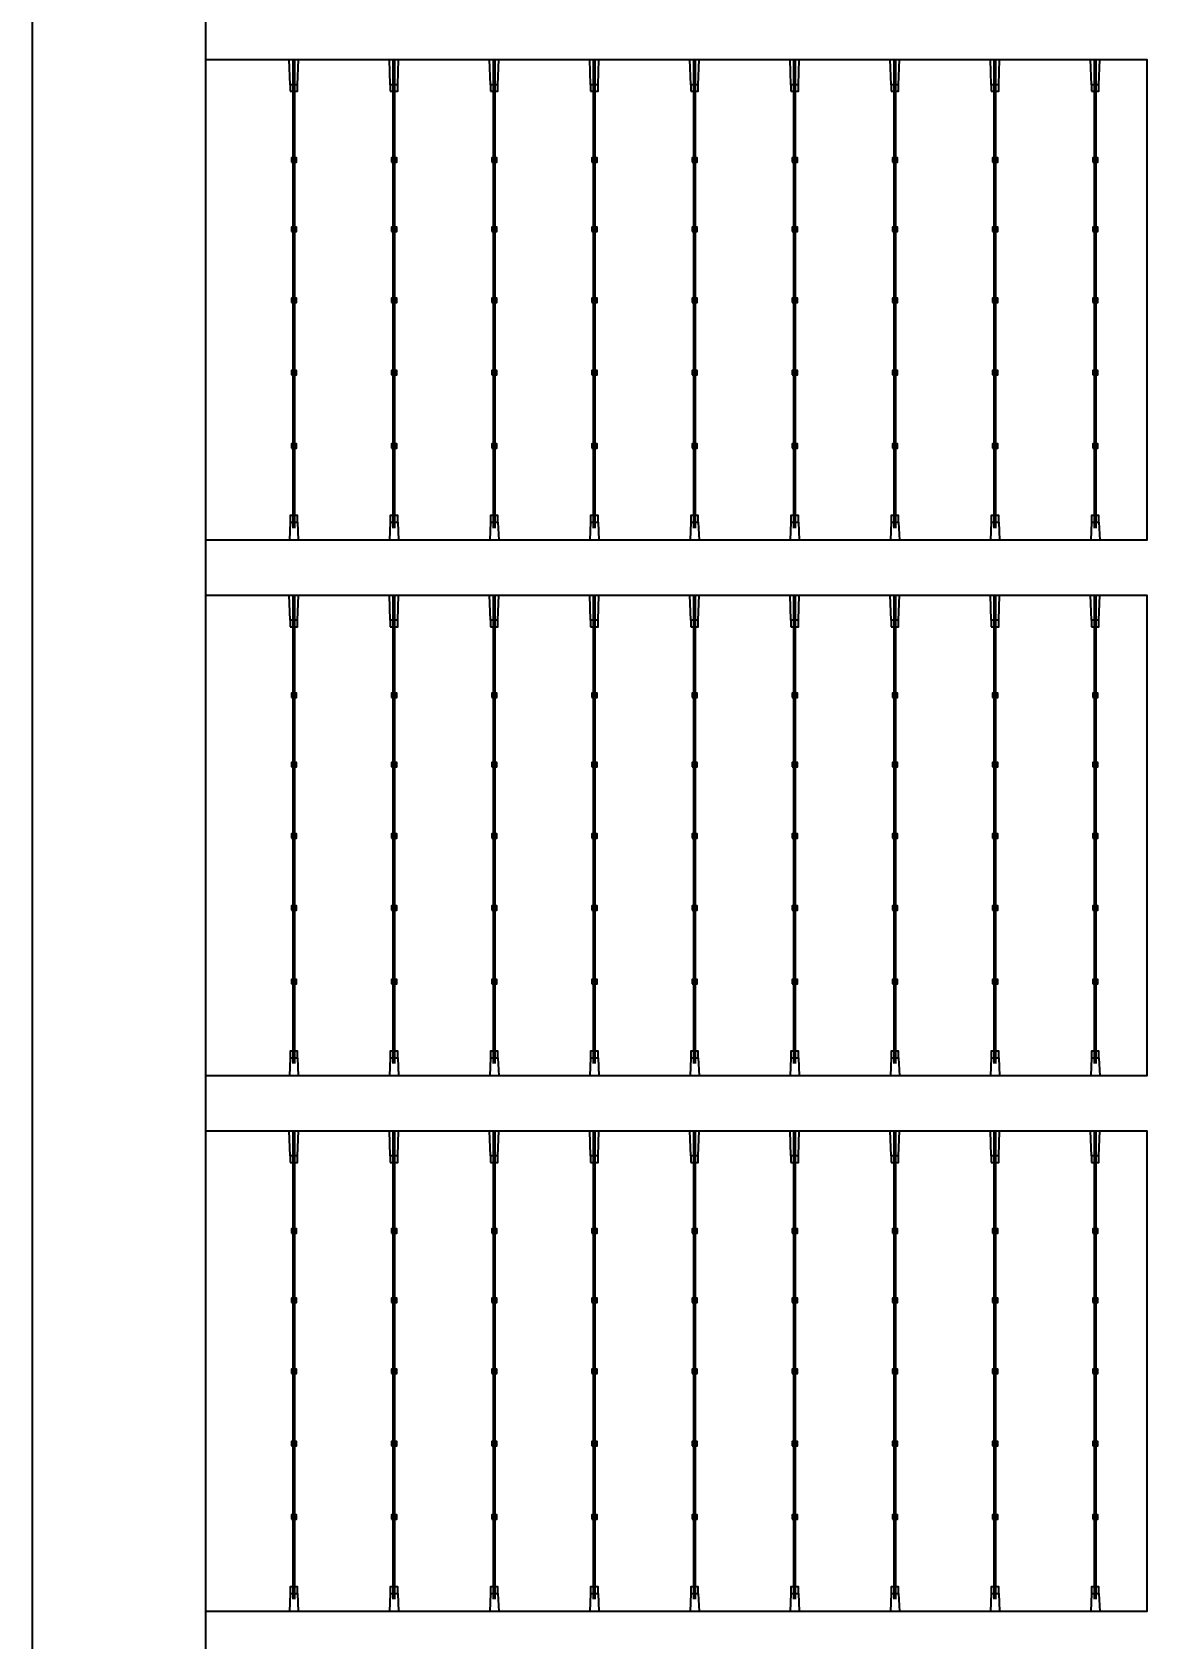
# Model space of a CAD drawing. Header units: millimetres. Extents: x 10297564 to 11610295, y -9287743 to -8409454.
# Drawn here: x 10423427 to 10426165, y -9081302 to -9077431 of the extents above; entities that cross this region are included whole.
import ezdxf

# ---------------------------------------------------------------- set-up
doc = ezdxf.new("R2010")
doc.units = ezdxf.units.MM
doc.header["$LTSCALE"] = 100
doc.layers.add('E1', color=1, linetype='Continuous')
doc.layers.add('Outline', color=5, linetype='Continuous', lineweight=25)
doc.styles.add('HL-S1', font='DotumChe.ttf')
doc.styles.add('MG', font='malgun.ttf')
doc.dimstyles.new('HL-100', dxfattribs={"dimscale": 100, "dimtxt": 3, "dimasz": 4, "dimexe": 2, "dimexo": 2, "dimgap": 1, "dimtad": 1, "dimdec": 0, "dimzin": 0, "dimlunit": 6, "dimtxsty": 'HL-S1', "dimblk": 'DOTSMALL', "dimcen": 4, "dimdle": 2, "dimclrd": 256, "dimclre": 256, "dimclrt": 4, "dimazin": 0, "dimtfac": 1, "dimtdec": 0, "dimtix": 1, "dimtmove": 2, "dimatfit": 3, "dimldrblk": 'DOTSMALL', "dimfxl": 1.5, "dimtolj": 1, "dimtzin": 0, "dimlwd": -1, "dimlwe": -1, "dimarcsym": 0})

# ---------------------------------------------------------------- blocks, each defined once
blk = doc.blocks.new('*D75')
at = {"layer": 'defpoints', "color": 0, "transparency": 16777216}
for p in [(10439230.2, -9073249.8), (10439230.2, -9073249.8), (10423426.7, -9107604.7)]:
    blk.add_point(p, dxfattribs=at)
at = {"layer": 'E1', "color": 1, "transparency": 16777216}
for p, q in [((10439593.6, -9073417), (10439593.6, -9073417)), ((10423593.8, -9107241.3), (10439063, -9073613.2)), ((10423790.1, -9107771.8), (10423790.1, -9107771.8))]:
    blk.add_line(p, q, dxfattribs=at)
for points in [[(10439002.4, -9073585.4), (10439123.6, -9073641.1), (10439230.2, -9073249.8)], [(10423533.3, -9107213.4), (10423654.4, -9107269.1), (10423426.7, -9107604.7)]]:
    blk.add_solid(points, dxfattribs=at)
at = {"layer": 'E1', "color": 7, "transparency": 16777216, "insert": (10430911.1, -9090235.3), "char_height": 500, "attachment_point": 5, "rotation": 65.2972, "style": 'MG'}
blk.add_mtext('\\A1;2711.1', dxfattribs=at)
blk = doc.blocks.new('_DotSmall')
at = {"color": 0, "linetype": 'ByBlock', "const_width": 0.5}
blk.add_lwpolyline([(-0.0625, 0, 1), (0.0625, 0, 1)], format="xyb", close=True, dxfattribs=at)

msp = doc.modelspace()

# ---------------------------------------------------------------- hatches: boundary and pattern name
at = {"true_color": 0x939598}
h = msp.add_hatch(color=252, dxfattribs=at)
h.dxf.hatch_style = 1
h.paths.add_polyline_path([(10424059.2, -9077497.1), (10424055.2, -9077497.1), (10424055.2, -9078625.5), (10424059.2, -9078625.5)])
h = msp.add_hatch(color=252, dxfattribs=at)
h.dxf.hatch_style = 1
h.paths.add_polyline_path([(10424300.5, -9077497.1), (10424296.5, -9077497.1), (10424296.5, -9078625.5), (10424300.5, -9078625.5)])
h = msp.add_hatch(color=252, dxfattribs=at)
h.dxf.hatch_style = 1
h.paths.add_polyline_path([(10424541.8, -9077497.1), (10424537.8, -9077497.1), (10424537.8, -9078625.5), (10424541.8, -9078625.5)])
h = msp.add_hatch(color=252, dxfattribs=at)
h.dxf.hatch_style = 1
h.paths.add_polyline_path([(10424783.1, -9077497.1), (10424779.1, -9077497.1), (10424779.1, -9078625.5), (10424783.1, -9078625.5)])
h = msp.add_hatch(color=252, dxfattribs=at)
h.dxf.hatch_style = 1
h.paths.add_polyline_path([(10425024.4, -9077497.1), (10425020.4, -9077497.1), (10425020.4, -9078625.5), (10425024.4, -9078625.5)])
h = msp.add_hatch(color=252, dxfattribs=at)
h.dxf.hatch_style = 1
h.paths.add_polyline_path([(10425265.7, -9077497.1), (10425261.7, -9077497.1), (10425261.7, -9078625.5), (10425265.7, -9078625.5)])
h = msp.add_hatch(color=252, dxfattribs=at)
h.dxf.hatch_style = 1
h.paths.add_polyline_path([(10425507.1, -9077497.1), (10425503, -9077497.1), (10425503, -9078625.5), (10425507.1, -9078625.5)])
h = msp.add_hatch(color=252, dxfattribs=at)
h.dxf.hatch_style = 1
h.paths.add_polyline_path([(10425748.4, -9077497.1), (10425744.3, -9077497.1), (10425744.3, -9078625.5), (10425748.4, -9078625.5)])
h = msp.add_hatch(color=252, dxfattribs=at)
h.dxf.hatch_style = 1
h.paths.add_polyline_path([(10425989.7, -9077497.1), (10425985.6, -9077497.1), (10425985.6, -9078625.5), (10425989.7, -9078625.5)])
h = msp.add_hatch(color=252, dxfattribs=at)
h.dxf.hatch_style = 1
h.paths.add_polyline_path([(10424059.2, -9078787.3), (10424055.2, -9078787.3), (10424055.2, -9079915.8), (10424059.2, -9079915.8)])
h = msp.add_hatch(color=252, dxfattribs=at)
h.dxf.hatch_style = 1
h.paths.add_polyline_path([(10424300.5, -9078787.3), (10424296.5, -9078787.3), (10424296.5, -9079915.8), (10424300.5, -9079915.8)])
h = msp.add_hatch(color=252, dxfattribs=at)
h.dxf.hatch_style = 1
h.paths.add_polyline_path([(10424541.8, -9078787.3), (10424537.8, -9078787.3), (10424537.8, -9079915.8), (10424541.8, -9079915.8)])
h = msp.add_hatch(color=252, dxfattribs=at)
h.dxf.hatch_style = 1
h.paths.add_polyline_path([(10424783.1, -9078787.3), (10424779.1, -9078787.3), (10424779.1, -9079915.8), (10424783.1, -9079915.8)])
h = msp.add_hatch(color=252, dxfattribs=at)
h.dxf.hatch_style = 1
h.paths.add_polyline_path([(10425024.4, -9078787.3), (10425020.4, -9078787.3), (10425020.4, -9079915.8), (10425024.4, -9079915.8)])
h = msp.add_hatch(color=252, dxfattribs=at)
h.dxf.hatch_style = 1
h.paths.add_polyline_path([(10425265.7, -9078787.3), (10425261.7, -9078787.3), (10425261.7, -9079915.8), (10425265.7, -9079915.8)])
h = msp.add_hatch(color=252, dxfattribs=at)
h.dxf.hatch_style = 1
h.paths.add_polyline_path([(10425507.1, -9078787.3), (10425503, -9078787.3), (10425503, -9079915.8), (10425507.1, -9079915.8)])
h = msp.add_hatch(color=252, dxfattribs=at)
h.dxf.hatch_style = 1
h.paths.add_polyline_path([(10425748.4, -9078787.3), (10425744.3, -9078787.3), (10425744.3, -9079915.8), (10425748.4, -9079915.8)])
h = msp.add_hatch(color=252, dxfattribs=at)
h.dxf.hatch_style = 1
h.paths.add_polyline_path([(10425989.7, -9078787.3), (10425985.6, -9078787.3), (10425985.6, -9079915.8), (10425989.7, -9079915.8)])
h = msp.add_hatch(color=252, dxfattribs=at)
h.dxf.hatch_style = 1
h.paths.add_polyline_path([(10424059.2, -9080077.5), (10424055.2, -9080077.5), (10424055.2, -9081206), (10424059.2, -9081206)])
h = msp.add_hatch(color=252, dxfattribs=at)
h.dxf.hatch_style = 1
h.paths.add_polyline_path([(10424300.5, -9080077.5), (10424296.5, -9080077.5), (10424296.5, -9081206), (10424300.5, -9081206)])
h = msp.add_hatch(color=252, dxfattribs=at)
h.dxf.hatch_style = 1
h.paths.add_polyline_path([(10424541.8, -9080077.5), (10424537.8, -9080077.5), (10424537.8, -9081206), (10424541.8, -9081206)])
h = msp.add_hatch(color=252, dxfattribs=at)
h.dxf.hatch_style = 1
h.paths.add_polyline_path([(10424783.1, -9080077.5), (10424779.1, -9080077.5), (10424779.1, -9081206), (10424783.1, -9081206)])
h = msp.add_hatch(color=252, dxfattribs=at)
h.dxf.hatch_style = 1
h.paths.add_polyline_path([(10425024.4, -9080077.5), (10425020.4, -9080077.5), (10425020.4, -9081206), (10425024.4, -9081206)])
h = msp.add_hatch(color=252, dxfattribs=at)
h.dxf.hatch_style = 1
h.paths.add_polyline_path([(10425265.7, -9080077.5), (10425261.7, -9080077.5), (10425261.7, -9081206), (10425265.7, -9081206)])
h = msp.add_hatch(color=252, dxfattribs=at)
h.dxf.hatch_style = 1
h.paths.add_polyline_path([(10425507.1, -9080077.5), (10425503, -9080077.5), (10425503, -9081206), (10425507.1, -9081206)])
h = msp.add_hatch(color=252, dxfattribs=at)
h.dxf.hatch_style = 1
h.paths.add_polyline_path([(10425748.4, -9080077.5), (10425744.3, -9080077.5), (10425744.3, -9081206), (10425748.4, -9081206)])
h = msp.add_hatch(color=252, dxfattribs=at)
h.dxf.hatch_style = 1
h.paths.add_polyline_path([(10425989.7, -9080077.5), (10425985.6, -9080077.5), (10425985.6, -9081206), (10425989.7, -9081206)])

# ---------------------------------------------------------------- linework, layer by layer
for p, q in [((10423426.7, -9073235.9), (10423426.7, -9107604.7)), ((10423845.1, -9106731.9), (10423845.1, -9074108.7)), ((10424048.1, -9077557.4), (10424046.2, -9077497.1)), ((10424055.2, -9078625.5), (10424055.2, -9077497.1)), ((10424059.2, -9078625.5), (10424059.2, -9077497.1)), ((10424066.3, -9077557.4), (10424068.2, -9077497.1)), ((10424289.4, -9077557.4), (10424287.5, -9077497.1)), ((10424296.5, -9078625.5), (10424296.5, -9077497.1)), ((10424300.5, -9078625.5), (10424300.5, -9077497.1)), ((10424307.6, -9077557.4), (10424309.5, -9077497.1)), ((10424530.7, -9077557.4), (10424528.8, -9077497.1)), ((10424537.8, -9078625.5), (10424537.8, -9077497.1)), ((10424541.8, -9078625.5), (10424541.8, -9077497.1)), ((10424548.9, -9077557.4), (10424550.8, -9077497.1)), ((10424772, -9077557.4), (10424770.1, -9077497.1)), ((10424779.1, -9078625.5), (10424779.1, -9077497.1)), ((10424783.1, -9078625.5), (10424783.1, -9077497.1)), ((10424790.2, -9077557.4), (10424792.1, -9077497.1)), ((10425013.4, -9077557.4), (10425011.4, -9077497.1)), ((10425020.4, -9078625.5), (10425020.4, -9077497.1)), ((10425024.4, -9078625.5), (10425024.4, -9077497.1)), ((10425031.5, -9077557.4), (10425033.4, -9077497.1)), ((10425254.7, -9077557.4), (10425252.7, -9077497.1)), ((10425261.7, -9078625.5), (10425261.7, -9077497.1)), ((10425265.7, -9078625.5), (10425265.7, -9077497.1)), ((10425272.8, -9077557.4), (10425274.8, -9077497.1)), ((10425496, -9077557.4), (10425494, -9077497.1)), ((10425503, -9078625.5), (10425503, -9077497.1)), ((10425507.1, -9078625.5), (10425507.1, -9077497.1)), ((10425514.1, -9077557.4), (10425516.1, -9077497.1)), ((10425737.3, -9077557.4), (10425735.3, -9077497.1)), ((10425744.3, -9078625.5), (10425744.3, -9077497.1)), ((10425748.4, -9078625.5), (10425748.4, -9077497.1)), ((10425755.4, -9077557.4), (10425757.4, -9077497.1)), ((10425978.6, -9077557.4), (10425976.6, -9077497.1)), ((10425985.6, -9078625.5), (10425985.6, -9077497.1)), ((10425989.7, -9078625.5), (10425989.7, -9077497.1)), ((10425996.7, -9077557.4), (10425998.7, -9077497.1)), ((10424056.8, -9077558.1), (10424056.8, -9077900.4)), ((10424057.6, -9077558.1), (10424057.6, -9077900.4)), ((10424298.1, -9077558.1), (10424298.1, -9078071.7)), ((10424298.9, -9077558.1), (10424298.9, -9078071.7)), ((10424539.4, -9077558.1), (10424539.4, -9078071.7)), ((10424540.2, -9077558.1), (10424540.2, -9078071.7)), ((10424780.7, -9077558.1), (10424780.7, -9078071.7)), ((10424781.5, -9077558.1), (10424781.5, -9078071.7)), ((10425022, -9077558.1), (10425022, -9078071.7)), ((10425022.8, -9077558.1), (10425022.8, -9078071.7)), ((10425263.3, -9077558.1), (10425263.3, -9078071.7)), ((10425264.1, -9077558.1), (10425264.1, -9078071.7)), ((10425504.6, -9077558.1), (10425504.6, -9078071.7)), ((10425505.5, -9077558.1), (10425505.5, -9078071.7)), ((10425745.9, -9077558.1), (10425745.9, -9078071.7)), ((10425746.8, -9077558.1), (10425746.8, -9078071.7)), ((10425987.2, -9077558.1), (10425987.2, -9078071.7)), ((10425988.1, -9077558.1), (10425988.1, -9078071.7)), ((10424056.8, -9077910.8), (10424056.8, -9078071.7)), ((10424057.6, -9077910.8), (10424057.6, -9078071.7)), ((10424056.8, -9078082.1), (10424056.8, -9078422.6)), ((10424057.6, -9078082.1), (10424057.6, -9078422.6)), ((10424298.1, -9078082.1), (10424298.1, -9078422.6)), ((10424298.9, -9078082.1), (10424298.9, -9078422.6)), ((10424539.4, -9078082.1), (10424539.4, -9078422.6)), ((10424540.2, -9078082.1), (10424540.2, -9078422.6)), ((10424780.7, -9078082.1), (10424780.7, -9078422.6)), ((10424781.5, -9078082.1), (10424781.5, -9078422.6)), ((10425022, -9078082.1), (10425022, -9078422.6)), ((10425022.8, -9078082.1), (10425022.8, -9078422.6)), ((10425263.3, -9078082.1), (10425263.3, -9078422.6)), ((10425264.1, -9078082.1), (10425264.1, -9078422.6)), ((10425504.6, -9078082.1), (10425504.6, -9078422.6)), ((10425505.5, -9078082.1), (10425505.5, -9078422.6)), ((10425745.9, -9078082.1), (10425745.9, -9078422.6)), ((10425746.8, -9078082.1), (10425746.8, -9078422.6)), ((10425987.2, -9078082.1), (10425987.2, -9078422.6)), ((10425988.1, -9078082.1), (10425988.1, -9078422.6)), ((10424056.8, -9078433.1), (10424056.8, -9078595.6)), ((10424057.6, -9078433.1), (10424057.6, -9078595.6)), ((10424298.1, -9078433.1), (10424298.1, -9078595.6)), ((10424298.9, -9078433.1), (10424298.9, -9078595.6)), ((10424539.4, -9078433.1), (10424539.4, -9078595.6)), ((10424540.2, -9078433.1), (10424540.2, -9078595.6)), ((10424780.7, -9078433.1), (10424780.7, -9078595.6)), ((10424781.5, -9078433.1), (10424781.5, -9078595.6)), ((10425022, -9078433.1), (10425022, -9078595.6)), ((10425022.8, -9078433.1), (10425022.8, -9078595.6)), ((10425263.3, -9078433.1), (10425263.3, -9078595.6)), ((10425264.1, -9078433.1), (10425264.1, -9078595.6)), ((10425504.6, -9078433.1), (10425504.6, -9078595.6)), ((10425505.5, -9078433.1), (10425505.5, -9078595.6)), ((10425745.9, -9078433.1), (10425745.9, -9078595.6)), ((10425746.8, -9078433.1), (10425746.8, -9078595.6)), ((10425987.2, -9078433.1), (10425987.2, -9078595.6)), ((10425988.1, -9078433.1), (10425988.1, -9078595.6)), ((10424048.1, -9078611.6), (10424046.4, -9078654.8)), ((10424066.3, -9078611.6), (10424067.9, -9078654.8)), ((10424289.4, -9078611.6), (10424287.7, -9078654.8)), ((10424307.6, -9078611.6), (10424309.3, -9078654.8)), ((10424530.7, -9078611.6), (10424529.1, -9078654.8)), ((10424548.9, -9078611.6), (10424550.6, -9078654.8)), ((10424772, -9078611.6), (10424770.4, -9078654.8)), ((10424790.2, -9078611.6), (10424791.9, -9078654.8)), ((10425013.4, -9078611.6), (10425011.7, -9078654.8)), ((10425031.5, -9078611.6), (10425033.2, -9078654.8)), ((10425254.7, -9078611.6), (10425253, -9078654.8)), ((10425272.8, -9078611.6), (10425274.5, -9078654.8)), ((10425496, -9078611.6), (10425494.3, -9078654.8)), ((10425514.1, -9078611.6), (10425515.8, -9078654.8)), ((10425737.3, -9078611.6), (10425735.6, -9078654.8)), ((10425755.4, -9078611.6), (10425757.1, -9078654.8)), ((10425978.6, -9078611.6), (10425976.9, -9078654.8)), ((10425996.7, -9078611.6), (10425998.4, -9078654.8)), ((10424048.1, -9078847.6), (10424046.2, -9078787.3)), ((10424055.2, -9079915.8), (10424055.2, -9078787.3)), ((10424059.2, -9079915.8), (10424059.2, -9078787.3)), ((10424066.3, -9078847.6), (10424068.2, -9078787.3)), ((10424289.4, -9078847.6), (10424287.5, -9078787.3)), ((10424296.5, -9079915.8), (10424296.5, -9078787.3)), ((10424300.5, -9079915.8), (10424300.5, -9078787.3)), ((10424307.6, -9078847.6), (10424309.5, -9078787.3)), ((10424530.7, -9078847.6), (10424528.8, -9078787.3)), ((10424537.8, -9079915.8), (10424537.8, -9078787.3)), ((10424541.8, -9079915.8), (10424541.8, -9078787.3)), ((10424548.9, -9078847.6), (10424550.8, -9078787.3)), ((10424772, -9078847.6), (10424770.1, -9078787.3)), ((10424779.1, -9079915.8), (10424779.1, -9078787.3)), ((10424783.1, -9079915.8), (10424783.1, -9078787.3)), ((10424790.2, -9078847.6), (10424792.1, -9078787.3)), ((10425013.4, -9078847.6), (10425011.4, -9078787.3)), ((10425020.4, -9079915.8), (10425020.4, -9078787.3)), ((10425024.4, -9079915.8), (10425024.4, -9078787.3)), ((10425031.5, -9078847.6), (10425033.4, -9078787.3)), ((10425254.7, -9078847.6), (10425252.7, -9078787.3)), ((10425261.7, -9079915.8), (10425261.7, -9078787.3)), ((10425265.7, -9079915.8), (10425265.7, -9078787.3)), ((10425272.8, -9078847.6), (10425274.8, -9078787.3)), ((10425496, -9078847.6), (10425494, -9078787.3)), ((10425503, -9079915.8), (10425503, -9078787.3)), ((10425507.1, -9079915.8), (10425507.1, -9078787.3)), ((10425514.1, -9078847.6), (10425516.1, -9078787.3)), ((10425737.3, -9078847.6), (10425735.3, -9078787.3)), ((10425744.3, -9079915.8), (10425744.3, -9078787.3)), ((10425748.4, -9079915.8), (10425748.4, -9078787.3)), ((10425755.4, -9078847.6), (10425757.4, -9078787.3)), ((10425978.6, -9078847.6), (10425976.6, -9078787.3)), ((10425985.6, -9079915.8), (10425985.6, -9078787.3)), ((10425989.7, -9079915.8), (10425989.7, -9078787.3)), ((10425996.7, -9078847.6), (10425998.7, -9078787.3)), ((10424056.8, -9078848.3), (10424056.8, -9079190.6)), ((10424057.6, -9078848.3), (10424057.6, -9079190.6)), ((10424298.1, -9078848.3), (10424298.1, -9079361.9)), ((10424298.9, -9078848.3), (10424298.9, -9079361.9)), ((10424539.4, -9078848.3), (10424539.4, -9079361.9)), ((10424540.2, -9078848.3), (10424540.2, -9079361.9)), ((10424780.7, -9078848.3), (10424780.7, -9079361.9)), ((10424781.5, -9078848.3), (10424781.5, -9079361.9)), ((10425022, -9078848.3), (10425022, -9079361.9)), ((10425022.8, -9078848.3), (10425022.8, -9079361.9)), ((10425263.3, -9078848.3), (10425263.3, -9079361.9)), ((10425264.1, -9078848.3), (10425264.1, -9079361.9)), ((10425504.6, -9078848.3), (10425504.6, -9079361.9)), ((10425505.5, -9078848.3), (10425505.5, -9079361.9)), ((10425745.9, -9078848.3), (10425745.9, -9079361.9)), ((10425746.8, -9078848.3), (10425746.8, -9079361.9)), ((10425987.2, -9078848.3), (10425987.2, -9079361.9)), ((10425988.1, -9078848.3), (10425988.1, -9079361.9)), ((10424056.8, -9079201.1), (10424056.8, -9079361.9)), ((10424057.6, -9079201.1), (10424057.6, -9079361.9)), ((10424056.8, -9079372.3), (10424056.8, -9079712.8)), ((10424057.6, -9079372.3), (10424057.6, -9079712.8)), ((10424298.1, -9079372.3), (10424298.1, -9079712.8)), ((10424298.9, -9079372.3), (10424298.9, -9079712.8)), ((10424539.4, -9079372.3), (10424539.4, -9079712.8)), ((10424540.2, -9079372.3), (10424540.2, -9079712.8)), ((10424780.7, -9079372.3), (10424780.7, -9079712.8)), ((10424781.5, -9079372.3), (10424781.5, -9079712.8)), ((10425022, -9079372.3), (10425022, -9079712.8)), ((10425022.8, -9079372.3), (10425022.8, -9079712.8)), ((10425263.3, -9079372.3), (10425263.3, -9079712.8)), ((10425264.1, -9079372.3), (10425264.1, -9079712.8)), ((10425504.6, -9079372.3), (10425504.6, -9079712.8)), ((10425505.5, -9079372.3), (10425505.5, -9079712.8)), ((10425745.9, -9079372.3), (10425745.9, -9079712.8)), ((10425746.8, -9079372.3), (10425746.8, -9079712.8)), ((10425987.2, -9079372.3), (10425987.2, -9079712.8)), ((10425988.1, -9079372.3), (10425988.1, -9079712.8)), ((10424056.8, -9079723.3), (10424056.8, -9079885.8)), ((10424057.6, -9079723.3), (10424057.6, -9079885.8)), ((10424298.1, -9079723.3), (10424298.1, -9079885.8)), ((10424298.9, -9079723.3), (10424298.9, -9079885.8)), ((10424539.4, -9079723.3), (10424539.4, -9079885.8)), ((10424540.2, -9079723.3), (10424540.2, -9079885.8)), ((10424780.7, -9079723.3), (10424780.7, -9079885.8)), ((10424781.5, -9079723.3), (10424781.5, -9079885.8)), ((10425022, -9079723.3), (10425022, -9079885.8)), ((10425022.8, -9079723.3), (10425022.8, -9079885.8)), ((10425263.3, -9079723.3), (10425263.3, -9079885.8)), ((10425264.1, -9079723.3), (10425264.1, -9079885.8)), ((10425504.6, -9079723.3), (10425504.6, -9079885.8)), ((10425505.5, -9079723.3), (10425505.5, -9079885.8)), ((10425745.9, -9079723.3), (10425745.9, -9079885.8)), ((10425746.8, -9079723.3), (10425746.8, -9079885.8)), ((10425987.2, -9079723.3), (10425987.2, -9079885.8)), ((10425988.1, -9079723.3), (10425988.1, -9079885.8)), ((10424048.1, -9079901.8), (10424046.4, -9079945)), ((10424066.3, -9079901.8), (10424067.9, -9079945)), ((10424289.4, -9079901.8), (10424287.7, -9079945)), ((10424307.6, -9079901.8), (10424309.3, -9079945)), ((10424530.7, -9079901.8), (10424529.1, -9079945)), ((10424548.9, -9079901.8), (10424550.6, -9079945)), ((10424772, -9079901.8), (10424770.4, -9079945)), ((10424790.2, -9079901.8), (10424791.9, -9079945)), ((10425013.4, -9079901.8), (10425011.7, -9079945)), ((10425031.5, -9079901.8), (10425033.2, -9079945)), ((10425254.7, -9079901.8), (10425253, -9079945)), ((10425272.8, -9079901.8), (10425274.5, -9079945)), ((10425496, -9079901.8), (10425494.3, -9079945)), ((10425514.1, -9079901.8), (10425515.8, -9079945)), ((10425737.3, -9079901.8), (10425735.6, -9079945)), ((10425755.4, -9079901.8), (10425757.1, -9079945)), ((10425978.6, -9079901.8), (10425976.9, -9079945)), ((10425996.7, -9079901.8), (10425998.4, -9079945)), ((10424048.1, -9080137.8), (10424046.2, -9080077.5)), ((10424055.2, -9081206), (10424055.2, -9080077.5)), ((10424059.2, -9081206), (10424059.2, -9080077.5)), ((10424066.3, -9080137.8), (10424068.2, -9080077.5)), ((10424289.4, -9080137.8), (10424287.5, -9080077.5)), ((10424296.5, -9081206), (10424296.5, -9080077.5)), ((10424300.5, -9081206), (10424300.5, -9080077.5)), ((10424307.6, -9080137.8), (10424309.5, -9080077.5)), ((10424530.7, -9080137.8), (10424528.8, -9080077.5)), ((10424537.8, -9081206), (10424537.8, -9080077.5)), ((10424541.8, -9081206), (10424541.8, -9080077.5)), ((10424548.9, -9080137.8), (10424550.8, -9080077.5)), ((10424772, -9080137.8), (10424770.1, -9080077.5)), ((10424779.1, -9081206), (10424779.1, -9080077.5)), ((10424783.1, -9081206), (10424783.1, -9080077.5)), ((10424790.2, -9080137.8), (10424792.1, -9080077.5)), ((10425013.4, -9080137.8), (10425011.4, -9080077.5)), ((10425020.4, -9081206), (10425020.4, -9080077.5)), ((10425024.4, -9081206), (10425024.4, -9080077.5)), ((10425031.5, -9080137.8), (10425033.4, -9080077.5)), ((10425254.7, -9080137.8), (10425252.7, -9080077.5)), ((10425261.7, -9081206), (10425261.7, -9080077.5)), ((10425265.7, -9081206), (10425265.7, -9080077.5)), ((10425272.8, -9080137.8), (10425274.8, -9080077.5)), ((10425496, -9080137.8), (10425494, -9080077.5)), ((10425503, -9081206), (10425503, -9080077.5)), ((10425507.1, -9081206), (10425507.1, -9080077.5)), ((10425514.1, -9080137.8), (10425516.1, -9080077.5)), ((10425737.3, -9080137.8), (10425735.3, -9080077.5)), ((10425744.3, -9081206), (10425744.3, -9080077.5)), ((10425748.4, -9081206), (10425748.4, -9080077.5)), ((10425755.4, -9080137.8), (10425757.4, -9080077.5)), ((10425978.6, -9080137.8), (10425976.6, -9080077.5)), ((10425985.6, -9081206), (10425985.6, -9080077.5)), ((10425989.7, -9081206), (10425989.7, -9080077.5)), ((10425996.7, -9080137.8), (10425998.7, -9080077.5)), ((10424056.8, -9080138.5), (10424056.8, -9080480.8)), ((10424057.6, -9080138.5), (10424057.6, -9080480.8)), ((10424298.1, -9080138.5), (10424298.1, -9080652.1)), ((10424298.9, -9080138.5), (10424298.9, -9080652.1)), ((10424539.4, -9080138.5), (10424539.4, -9080652.1)), ((10424540.2, -9080138.5), (10424540.2, -9080652.1)), ((10424780.7, -9080138.5), (10424780.7, -9080652.1)), ((10424781.5, -9080138.5), (10424781.5, -9080652.1)), ((10425022, -9080138.5), (10425022, -9080652.1)), ((10425022.8, -9080138.5), (10425022.8, -9080652.1)), ((10425263.3, -9080138.5), (10425263.3, -9080652.1)), ((10425264.1, -9080138.5), (10425264.1, -9080652.1)), ((10425504.6, -9080138.5), (10425504.6, -9080652.1)), ((10425505.5, -9080138.5), (10425505.5, -9080652.1)), ((10425745.9, -9080138.5), (10425745.9, -9080652.1)), ((10425746.8, -9080138.5), (10425746.8, -9080652.1)), ((10425987.2, -9080138.5), (10425987.2, -9080652.1)), ((10425988.1, -9080138.5), (10425988.1, -9080652.1)), ((10424056.8, -9080491.3), (10424056.8, -9080652.1)), ((10424057.6, -9080491.3), (10424057.6, -9080652.1)), ((10424056.8, -9080662.6), (10424056.8, -9081003)), ((10424057.6, -9080662.6), (10424057.6, -9081003)), ((10424298.1, -9080662.6), (10424298.1, -9081003)), ((10424298.9, -9080662.6), (10424298.9, -9081003)), ((10424539.4, -9080662.6), (10424539.4, -9081003)), ((10424540.2, -9080662.6), (10424540.2, -9081003)), ((10424780.7, -9080662.6), (10424780.7, -9081003)), ((10424781.5, -9080662.6), (10424781.5, -9081003)), ((10425022, -9080662.6), (10425022, -9081003)), ((10425022.8, -9080662.6), (10425022.8, -9081003)), ((10425263.3, -9080662.6), (10425263.3, -9081003)), ((10425264.1, -9080662.6), (10425264.1, -9081003)), ((10425504.6, -9080662.6), (10425504.6, -9081003)), ((10425505.5, -9080662.6), (10425505.5, -9081003)), ((10425745.9, -9080662.6), (10425745.9, -9081003)), ((10425746.8, -9080662.6), (10425746.8, -9081003)), ((10425987.2, -9080662.6), (10425987.2, -9081003)), ((10425988.1, -9080662.6), (10425988.1, -9081003)), ((10424056.8, -9081013.5), (10424056.8, -9081176)), ((10424057.6, -9081013.5), (10424057.6, -9081176)), ((10424298.1, -9081013.5), (10424298.1, -9081176)), ((10424298.9, -9081013.5), (10424298.9, -9081176)), ((10424539.4, -9081013.5), (10424539.4, -9081176)), ((10424540.2, -9081013.5), (10424540.2, -9081176)), ((10424780.7, -9081013.5), (10424780.7, -9081176)), ((10424781.5, -9081013.5), (10424781.5, -9081176)), ((10425022, -9081013.5), (10425022, -9081176)), ((10425022.8, -9081013.5), (10425022.8, -9081176)), ((10425263.3, -9081013.5), (10425263.3, -9081176)), ((10425264.1, -9081013.5), (10425264.1, -9081176)), ((10425504.6, -9081013.5), (10425504.6, -9081176)), ((10425505.5, -9081013.5), (10425505.5, -9081176)), ((10425745.9, -9081013.5), (10425745.9, -9081176)), ((10425746.8, -9081013.5), (10425746.8, -9081176)), ((10425987.2, -9081013.5), (10425987.2, -9081176)), ((10425988.1, -9081013.5), (10425988.1, -9081176)), ((10424048.1, -9081192), (10424046.4, -9081235.2)), ((10424066.3, -9081192), (10424067.9, -9081235.2)), ((10424289.4, -9081192), (10424287.7, -9081235.2)), ((10424307.6, -9081192), (10424309.3, -9081235.2)), ((10424530.7, -9081192), (10424529.1, -9081235.2)), ((10424548.9, -9081192), (10424550.6, -9081235.2)), ((10424772, -9081192), (10424770.4, -9081235.2)), ((10424790.2, -9081192), (10424791.9, -9081235.2)), ((10425013.4, -9081192), (10425011.7, -9081235.2)), ((10425031.5, -9081192), (10425033.2, -9081235.2)), ((10425254.7, -9081192), (10425253, -9081235.2)), ((10425272.8, -9081192), (10425274.5, -9081235.2)), ((10425496, -9081192), (10425494.3, -9081235.2)), ((10425514.1, -9081192), (10425515.8, -9081235.2)), ((10425737.3, -9081192), (10425735.6, -9081235.2)), ((10425755.4, -9081192), (10425757.1, -9081235.2)), ((10425978.6, -9081192), (10425976.9, -9081235.2)), ((10425996.7, -9081192), (10425998.4, -9081235.2))]:
    msp.add_line(p, q)
at = {"color": 4}
for points in [[(10424048.1, -9077573.4), (10424066.3, -9077573.4), (10424066.3, -9077557.4), (10424048.1, -9077557.4)], [(10424289.4, -9077573.4), (10424307.6, -9077573.4), (10424307.6, -9077557.4), (10424289.4, -9077557.4)], [(10424530.7, -9077573.4), (10424548.9, -9077573.4), (10424548.9, -9077557.4), (10424530.7, -9077557.4)], [(10424772, -9077573.4), (10424790.2, -9077573.4), (10424790.2, -9077557.4), (10424772, -9077557.4)], [(10425013.4, -9077573.4), (10425031.5, -9077573.4), (10425031.5, -9077557.4), (10425013.4, -9077557.4)], [(10425254.7, -9077573.4), (10425272.8, -9077573.4), (10425272.8, -9077557.4), (10425254.7, -9077557.4)], [(10425496, -9077573.4), (10425514.1, -9077573.4), (10425514.1, -9077557.4), (10425496, -9077557.4)], [(10425737.3, -9077573.4), (10425755.4, -9077573.4), (10425755.4, -9077557.4), (10425737.3, -9077557.4)], [(10425978.6, -9077573.4), (10425996.7, -9077573.4), (10425996.7, -9077557.4), (10425978.6, -9077557.4)], [(10424051.3, -9077743.7), (10424063.8, -9077743.7), (10424063.8, -9077733.3), (10424051.3, -9077733.3)], [(10424292.6, -9077743.7), (10424305.1, -9077743.7), (10424305.1, -9077733.3), (10424292.6, -9077733.3)], [(10424533.9, -9077743.7), (10424546.4, -9077743.7), (10424546.4, -9077733.3), (10424533.9, -9077733.3)], [(10424775.2, -9077743.7), (10424787.7, -9077743.7), (10424787.7, -9077733.3), (10424775.2, -9077733.3)], [(10425016.5, -9077743.7), (10425029, -9077743.7), (10425029, -9077733.3), (10425016.5, -9077733.3)], [(10425257.8, -9077743.7), (10425270.4, -9077743.7), (10425270.4, -9077733.3), (10425257.8, -9077733.3)], [(10425499.1, -9077743.7), (10425511.7, -9077743.7), (10425511.7, -9077733.3), (10425499.1, -9077733.3)], [(10425740.4, -9077743.7), (10425753, -9077743.7), (10425753, -9077733.3), (10425740.4, -9077733.3)], [(10425981.7, -9077743.7), (10425994.3, -9077743.7), (10425994.3, -9077733.3), (10425981.7, -9077733.3)], [(10424051.3, -9077910.8), (10424063.8, -9077910.8), (10424063.8, -9077900.4), (10424051.3, -9077900.4)], [(10424292.6, -9077910.8), (10424305.1, -9077910.8), (10424305.1, -9077900.4), (10424292.6, -9077900.4)], [(10424533.9, -9077910.8), (10424546.4, -9077910.8), (10424546.4, -9077900.4), (10424533.9, -9077900.4)], [(10424775.2, -9077910.8), (10424787.7, -9077910.8), (10424787.7, -9077900.4), (10424775.2, -9077900.4)], [(10425016.5, -9077910.8), (10425029, -9077910.8), (10425029, -9077900.4), (10425016.5, -9077900.4)], [(10425257.8, -9077910.8), (10425270.4, -9077910.8), (10425270.4, -9077900.4), (10425257.8, -9077900.4)], [(10425499.1, -9077910.8), (10425511.7, -9077910.8), (10425511.7, -9077900.4), (10425499.1, -9077900.4)], [(10425740.4, -9077910.8), (10425753, -9077910.8), (10425753, -9077900.4), (10425740.4, -9077900.4)], [(10425981.7, -9077910.8), (10425994.3, -9077910.8), (10425994.3, -9077900.4), (10425981.7, -9077900.4)], [(10424051.3, -9078082.1), (10424063.8, -9078082.1), (10424063.8, -9078071.7), (10424051.3, -9078071.7)], [(10424292.6, -9078082.1), (10424305.1, -9078082.1), (10424305.1, -9078071.7), (10424292.6, -9078071.7)], [(10424533.9, -9078082.1), (10424546.4, -9078082.1), (10424546.4, -9078071.7), (10424533.9, -9078071.7)], [(10424775.2, -9078082.1), (10424787.7, -9078082.1), (10424787.7, -9078071.7), (10424775.2, -9078071.7)], [(10425016.5, -9078082.1), (10425029, -9078082.1), (10425029, -9078071.7), (10425016.5, -9078071.7)], [(10425257.8, -9078082.1), (10425270.4, -9078082.1), (10425270.4, -9078071.7), (10425257.8, -9078071.7)], [(10425499.1, -9078082.1), (10425511.7, -9078082.1), (10425511.7, -9078071.7), (10425499.1, -9078071.7)], [(10425740.4, -9078082.1), (10425753, -9078082.1), (10425753, -9078071.7), (10425740.4, -9078071.7)], [(10425981.7, -9078082.1), (10425994.3, -9078082.1), (10425994.3, -9078071.7), (10425981.7, -9078071.7)], [(10424051.3, -9078256.2), (10424063.8, -9078256.2), (10424063.8, -9078245.7), (10424051.3, -9078245.7)], [(10424292.6, -9078256.2), (10424305.1, -9078256.2), (10424305.1, -9078245.7), (10424292.6, -9078245.7)], [(10424533.9, -9078256.2), (10424546.4, -9078256.2), (10424546.4, -9078245.7), (10424533.9, -9078245.7)], [(10424775.2, -9078256.2), (10424787.7, -9078256.2), (10424787.7, -9078245.7), (10424775.2, -9078245.7)], [(10425016.5, -9078256.2), (10425029, -9078256.2), (10425029, -9078245.7), (10425016.5, -9078245.7)], [(10425257.8, -9078256.2), (10425270.4, -9078256.2), (10425270.4, -9078245.7), (10425257.8, -9078245.7)], [(10425499.1, -9078256.2), (10425511.7, -9078256.2), (10425511.7, -9078245.7), (10425499.1, -9078245.7)], [(10425740.4, -9078256.2), (10425753, -9078256.2), (10425753, -9078245.7), (10425740.4, -9078245.7)], [(10425981.7, -9078256.2), (10425994.3, -9078256.2), (10425994.3, -9078245.7), (10425981.7, -9078245.7)], [(10424051.3, -9078433.1), (10424063.8, -9078433.1), (10424063.8, -9078422.6), (10424051.3, -9078422.6)], [(10424292.6, -9078433.1), (10424305.1, -9078433.1), (10424305.1, -9078422.6), (10424292.6, -9078422.6)], [(10424533.9, -9078433.1), (10424546.4, -9078433.1), (10424546.4, -9078422.6), (10424533.9, -9078422.6)], [(10424775.2, -9078433.1), (10424787.7, -9078433.1), (10424787.7, -9078422.6), (10424775.2, -9078422.6)], [(10425016.5, -9078433.1), (10425029, -9078433.1), (10425029, -9078422.6), (10425016.5, -9078422.6)], [(10425257.8, -9078433.1), (10425270.4, -9078433.1), (10425270.4, -9078422.6), (10425257.8, -9078422.6)], [(10425499.1, -9078433.1), (10425511.7, -9078433.1), (10425511.7, -9078422.6), (10425499.1, -9078422.6)], [(10425740.4, -9078433.1), (10425753, -9078433.1), (10425753, -9078422.6), (10425740.4, -9078422.6)], [(10425981.7, -9078433.1), (10425994.3, -9078433.1), (10425994.3, -9078422.6), (10425981.7, -9078422.6)], [(10424048.1, -9078611.6), (10424066.3, -9078611.6), (10424066.3, -9078595.6), (10424048.1, -9078595.6)], [(10424289.4, -9078611.6), (10424307.6, -9078611.6), (10424307.6, -9078595.6), (10424289.4, -9078595.6)], [(10424530.7, -9078611.6), (10424548.9, -9078611.6), (10424548.9, -9078595.6), (10424530.7, -9078595.6)], [(10424772, -9078611.6), (10424790.2, -9078611.6), (10424790.2, -9078595.6), (10424772, -9078595.6)], [(10425013.4, -9078611.6), (10425031.5, -9078611.6), (10425031.5, -9078595.6), (10425013.4, -9078595.6)], [(10425254.7, -9078611.6), (10425272.8, -9078611.6), (10425272.8, -9078595.6), (10425254.7, -9078595.6)], [(10425496, -9078611.6), (10425514.1, -9078611.6), (10425514.1, -9078595.6), (10425496, -9078595.6)], [(10425737.3, -9078611.6), (10425755.4, -9078611.6), (10425755.4, -9078595.6), (10425737.3, -9078595.6)], [(10425978.6, -9078611.6), (10425996.7, -9078611.6), (10425996.7, -9078595.6), (10425978.6, -9078595.6)], [(10424048.1, -9078863.6), (10424066.3, -9078863.6), (10424066.3, -9078847.6), (10424048.1, -9078847.6)], [(10424289.4, -9078863.6), (10424307.6, -9078863.6), (10424307.6, -9078847.6), (10424289.4, -9078847.6)], [(10424530.7, -9078863.6), (10424548.9, -9078863.6), (10424548.9, -9078847.6), (10424530.7, -9078847.6)], [(10424772, -9078863.6), (10424790.2, -9078863.6), (10424790.2, -9078847.6), (10424772, -9078847.6)], [(10425013.4, -9078863.6), (10425031.5, -9078863.6), (10425031.5, -9078847.6), (10425013.4, -9078847.6)], [(10425254.7, -9078863.6), (10425272.8, -9078863.6), (10425272.8, -9078847.6), (10425254.7, -9078847.6)], [(10425496, -9078863.6), (10425514.1, -9078863.6), (10425514.1, -9078847.6), (10425496, -9078847.6)], [(10425737.3, -9078863.6), (10425755.4, -9078863.6), (10425755.4, -9078847.6), (10425737.3, -9078847.6)], [(10425978.6, -9078863.6), (10425996.7, -9078863.6), (10425996.7, -9078847.6), (10425978.6, -9078847.6)], [(10424051.3, -9079034), (10424063.8, -9079034), (10424063.8, -9079023.5), (10424051.3, -9079023.5)], [(10424292.6, -9079034), (10424305.1, -9079034), (10424305.1, -9079023.5), (10424292.6, -9079023.5)], [(10424533.9, -9079034), (10424546.4, -9079034), (10424546.4, -9079023.5), (10424533.9, -9079023.5)], [(10424775.2, -9079034), (10424787.7, -9079034), (10424787.7, -9079023.5), (10424775.2, -9079023.5)], [(10425016.5, -9079034), (10425029, -9079034), (10425029, -9079023.5), (10425016.5, -9079023.5)], [(10425257.8, -9079034), (10425270.4, -9079034), (10425270.4, -9079023.5), (10425257.8, -9079023.5)], [(10425499.1, -9079034), (10425511.7, -9079034), (10425511.7, -9079023.5), (10425499.1, -9079023.5)], [(10425740.4, -9079034), (10425753, -9079034), (10425753, -9079023.5), (10425740.4, -9079023.5)], [(10425981.7, -9079034), (10425994.3, -9079034), (10425994.3, -9079023.5), (10425981.7, -9079023.5)], [(10424051.3, -9079201.1), (10424063.8, -9079201.1), (10424063.8, -9079190.6), (10424051.3, -9079190.6)], [(10424292.6, -9079201.1), (10424305.1, -9079201.1), (10424305.1, -9079190.6), (10424292.6, -9079190.6)], [(10424533.9, -9079201.1), (10424546.4, -9079201.1), (10424546.4, -9079190.6), (10424533.9, -9079190.6)], [(10424775.2, -9079201.1), (10424787.7, -9079201.1), (10424787.7, -9079190.6), (10424775.2, -9079190.6)], [(10425016.5, -9079201.1), (10425029, -9079201.1), (10425029, -9079190.6), (10425016.5, -9079190.6)], [(10425257.8, -9079201.1), (10425270.4, -9079201.1), (10425270.4, -9079190.6), (10425257.8, -9079190.6)], [(10425499.1, -9079201.1), (10425511.7, -9079201.1), (10425511.7, -9079190.6), (10425499.1, -9079190.6)], [(10425740.4, -9079201.1), (10425753, -9079201.1), (10425753, -9079190.6), (10425740.4, -9079190.6)], [(10425981.7, -9079201.1), (10425994.3, -9079201.1), (10425994.3, -9079190.6), (10425981.7, -9079190.6)], [(10424051.3, -9079372.3), (10424063.8, -9079372.3), (10424063.8, -9079361.9), (10424051.3, -9079361.9)], [(10424292.6, -9079372.3), (10424305.1, -9079372.3), (10424305.1, -9079361.9), (10424292.6, -9079361.9)], [(10424533.9, -9079372.3), (10424546.4, -9079372.3), (10424546.4, -9079361.9), (10424533.9, -9079361.9)], [(10424775.2, -9079372.3), (10424787.7, -9079372.3), (10424787.7, -9079361.9), (10424775.2, -9079361.9)], [(10425016.5, -9079372.3), (10425029, -9079372.3), (10425029, -9079361.9), (10425016.5, -9079361.9)], [(10425257.8, -9079372.3), (10425270.4, -9079372.3), (10425270.4, -9079361.9), (10425257.8, -9079361.9)], [(10425499.1, -9079372.3), (10425511.7, -9079372.3), (10425511.7, -9079361.9), (10425499.1, -9079361.9)], [(10425740.4, -9079372.3), (10425753, -9079372.3), (10425753, -9079361.9), (10425740.4, -9079361.9)], [(10425981.7, -9079372.3), (10425994.3, -9079372.3), (10425994.3, -9079361.9), (10425981.7, -9079361.9)], [(10424051.3, -9079546.4), (10424063.8, -9079546.4), (10424063.8, -9079536), (10424051.3, -9079536)], [(10424292.6, -9079546.4), (10424305.1, -9079546.4), (10424305.1, -9079536), (10424292.6, -9079536)], [(10424533.9, -9079546.4), (10424546.4, -9079546.4), (10424546.4, -9079536), (10424533.9, -9079536)], [(10424775.2, -9079546.4), (10424787.7, -9079546.4), (10424787.7, -9079536), (10424775.2, -9079536)], [(10425016.5, -9079546.4), (10425029, -9079546.4), (10425029, -9079536), (10425016.5, -9079536)], [(10425257.8, -9079546.4), (10425270.4, -9079546.4), (10425270.4, -9079536), (10425257.8, -9079536)], [(10425499.1, -9079546.4), (10425511.7, -9079546.4), (10425511.7, -9079536), (10425499.1, -9079536)], [(10425740.4, -9079546.4), (10425753, -9079546.4), (10425753, -9079536), (10425740.4, -9079536)], [(10425981.7, -9079546.4), (10425994.3, -9079546.4), (10425994.3, -9079536), (10425981.7, -9079536)], [(10424051.3, -9079723.3), (10424063.8, -9079723.3), (10424063.8, -9079712.8), (10424051.3, -9079712.8)], [(10424292.6, -9079723.3), (10424305.1, -9079723.3), (10424305.1, -9079712.8), (10424292.6, -9079712.8)], [(10424533.9, -9079723.3), (10424546.4, -9079723.3), (10424546.4, -9079712.8), (10424533.9, -9079712.8)], [(10424775.2, -9079723.3), (10424787.7, -9079723.3), (10424787.7, -9079712.8), (10424775.2, -9079712.8)], [(10425016.5, -9079723.3), (10425029, -9079723.3), (10425029, -9079712.8), (10425016.5, -9079712.8)], [(10425257.8, -9079723.3), (10425270.4, -9079723.3), (10425270.4, -9079712.8), (10425257.8, -9079712.8)], [(10425499.1, -9079723.3), (10425511.7, -9079723.3), (10425511.7, -9079712.8), (10425499.1, -9079712.8)], [(10425740.4, -9079723.3), (10425753, -9079723.3), (10425753, -9079712.8), (10425740.4, -9079712.8)], [(10425981.7, -9079723.3), (10425994.3, -9079723.3), (10425994.3, -9079712.8), (10425981.7, -9079712.8)], [(10424048.1, -9079901.8), (10424066.3, -9079901.8), (10424066.3, -9079885.8), (10424048.1, -9079885.8)], [(10424289.4, -9079901.8), (10424307.6, -9079901.8), (10424307.6, -9079885.8), (10424289.4, -9079885.8)], [(10424530.7, -9079901.8), (10424548.9, -9079901.8), (10424548.9, -9079885.8), (10424530.7, -9079885.8)], [(10424772, -9079901.8), (10424790.2, -9079901.8), (10424790.2, -9079885.8), (10424772, -9079885.8)], [(10425013.4, -9079901.8), (10425031.5, -9079901.8), (10425031.5, -9079885.8), (10425013.4, -9079885.8)], [(10425254.7, -9079901.8), (10425272.8, -9079901.8), (10425272.8, -9079885.8), (10425254.7, -9079885.8)], [(10425496, -9079901.8), (10425514.1, -9079901.8), (10425514.1, -9079885.8), (10425496, -9079885.8)], [(10425737.3, -9079901.8), (10425755.4, -9079901.8), (10425755.4, -9079885.8), (10425737.3, -9079885.8)], [(10425978.6, -9079901.8), (10425996.7, -9079901.8), (10425996.7, -9079885.8), (10425978.6, -9079885.8)], [(10424048.1, -9080153.9), (10424066.3, -9080153.9), (10424066.3, -9080137.8), (10424048.1, -9080137.8)], [(10424289.4, -9080153.9), (10424307.6, -9080153.9), (10424307.6, -9080137.8), (10424289.4, -9080137.8)], [(10424530.7, -9080153.9), (10424548.9, -9080153.9), (10424548.9, -9080137.8), (10424530.7, -9080137.8)], [(10424772, -9080153.9), (10424790.2, -9080153.9), (10424790.2, -9080137.8), (10424772, -9080137.8)], [(10425013.4, -9080153.9), (10425031.5, -9080153.9), (10425031.5, -9080137.8), (10425013.4, -9080137.8)], [(10425254.7, -9080153.9), (10425272.8, -9080153.9), (10425272.8, -9080137.8), (10425254.7, -9080137.8)], [(10425496, -9080153.9), (10425514.1, -9080153.9), (10425514.1, -9080137.8), (10425496, -9080137.8)], [(10425737.3, -9080153.9), (10425755.4, -9080153.9), (10425755.4, -9080137.8), (10425737.3, -9080137.8)], [(10425978.6, -9080153.9), (10425996.7, -9080153.9), (10425996.7, -9080137.8), (10425978.6, -9080137.8)], [(10424051.3, -9080324.2), (10424063.8, -9080324.2), (10424063.8, -9080313.7), (10424051.3, -9080313.7)], [(10424292.6, -9080324.2), (10424305.1, -9080324.2), (10424305.1, -9080313.7), (10424292.6, -9080313.7)], [(10424533.9, -9080324.2), (10424546.4, -9080324.2), (10424546.4, -9080313.7), (10424533.9, -9080313.7)], [(10424775.2, -9080324.2), (10424787.7, -9080324.2), (10424787.7, -9080313.7), (10424775.2, -9080313.7)], [(10425016.5, -9080324.2), (10425029, -9080324.2), (10425029, -9080313.7), (10425016.5, -9080313.7)], [(10425257.8, -9080324.2), (10425270.4, -9080324.2), (10425270.4, -9080313.7), (10425257.8, -9080313.7)], [(10425499.1, -9080324.2), (10425511.7, -9080324.2), (10425511.7, -9080313.7), (10425499.1, -9080313.7)], [(10425740.4, -9080324.2), (10425753, -9080324.2), (10425753, -9080313.7), (10425740.4, -9080313.7)], [(10425981.7, -9080324.2), (10425994.3, -9080324.2), (10425994.3, -9080313.7), (10425981.7, -9080313.7)], [(10424051.3, -9080491.3), (10424063.8, -9080491.3), (10424063.8, -9080480.8), (10424051.3, -9080480.8)], [(10424292.6, -9080491.3), (10424305.1, -9080491.3), (10424305.1, -9080480.8), (10424292.6, -9080480.8)], [(10424533.9, -9080491.3), (10424546.4, -9080491.3), (10424546.4, -9080480.8), (10424533.9, -9080480.8)], [(10424775.2, -9080491.3), (10424787.7, -9080491.3), (10424787.7, -9080480.8), (10424775.2, -9080480.8)], [(10425016.5, -9080491.3), (10425029, -9080491.3), (10425029, -9080480.8), (10425016.5, -9080480.8)], [(10425257.8, -9080491.3), (10425270.4, -9080491.3), (10425270.4, -9080480.8), (10425257.8, -9080480.8)], [(10425499.1, -9080491.3), (10425511.7, -9080491.3), (10425511.7, -9080480.8), (10425499.1, -9080480.8)], [(10425740.4, -9080491.3), (10425753, -9080491.3), (10425753, -9080480.8), (10425740.4, -9080480.8)], [(10425981.7, -9080491.3), (10425994.3, -9080491.3), (10425994.3, -9080480.8), (10425981.7, -9080480.8)], [(10424051.3, -9080662.6), (10424063.8, -9080662.6), (10424063.8, -9080652.1), (10424051.3, -9080652.1)], [(10424292.6, -9080662.6), (10424305.1, -9080662.6), (10424305.1, -9080652.1), (10424292.6, -9080652.1)], [(10424533.9, -9080662.6), (10424546.4, -9080662.6), (10424546.4, -9080652.1), (10424533.9, -9080652.1)], [(10424775.2, -9080662.6), (10424787.7, -9080662.6), (10424787.7, -9080652.1), (10424775.2, -9080652.1)], [(10425016.5, -9080662.6), (10425029, -9080662.6), (10425029, -9080652.1), (10425016.5, -9080652.1)], [(10425257.8, -9080662.6), (10425270.4, -9080662.6), (10425270.4, -9080652.1), (10425257.8, -9080652.1)], [(10425499.1, -9080662.6), (10425511.7, -9080662.6), (10425511.7, -9080652.1), (10425499.1, -9080652.1)], [(10425740.4, -9080662.6), (10425753, -9080662.6), (10425753, -9080652.1), (10425740.4, -9080652.1)], [(10425981.7, -9080662.6), (10425994.3, -9080662.6), (10425994.3, -9080652.1), (10425981.7, -9080652.1)], [(10424051.3, -9080836.6), (10424063.8, -9080836.6), (10424063.8, -9080826.2), (10424051.3, -9080826.2)], [(10424292.6, -9080836.6), (10424305.1, -9080836.6), (10424305.1, -9080826.2), (10424292.6, -9080826.2)], [(10424533.9, -9080836.6), (10424546.4, -9080836.6), (10424546.4, -9080826.2), (10424533.9, -9080826.2)], [(10424775.2, -9080836.6), (10424787.7, -9080836.6), (10424787.7, -9080826.2), (10424775.2, -9080826.2)], [(10425016.5, -9080836.6), (10425029, -9080836.6), (10425029, -9080826.2), (10425016.5, -9080826.2)], [(10425257.8, -9080836.6), (10425270.4, -9080836.6), (10425270.4, -9080826.2), (10425257.8, -9080826.2)], [(10425499.1, -9080836.6), (10425511.7, -9080836.6), (10425511.7, -9080826.2), (10425499.1, -9080826.2)], [(10425740.4, -9080836.6), (10425753, -9080836.6), (10425753, -9080826.2), (10425740.4, -9080826.2)], [(10425981.7, -9080836.6), (10425994.3, -9080836.6), (10425994.3, -9080826.2), (10425981.7, -9080826.2)], [(10424051.3, -9081013.5), (10424063.8, -9081013.5), (10424063.8, -9081003), (10424051.3, -9081003)], [(10424292.6, -9081013.5), (10424305.1, -9081013.5), (10424305.1, -9081003), (10424292.6, -9081003)], [(10424533.9, -9081013.5), (10424546.4, -9081013.5), (10424546.4, -9081003), (10424533.9, -9081003)], [(10424775.2, -9081013.5), (10424787.7, -9081013.5), (10424787.7, -9081003), (10424775.2, -9081003)], [(10425016.5, -9081013.5), (10425029, -9081013.5), (10425029, -9081003), (10425016.5, -9081003)], [(10425257.8, -9081013.5), (10425270.4, -9081013.5), (10425270.4, -9081003), (10425257.8, -9081003)], [(10425499.1, -9081013.5), (10425511.7, -9081013.5), (10425511.7, -9081003), (10425499.1, -9081003)], [(10425740.4, -9081013.5), (10425753, -9081013.5), (10425753, -9081003), (10425740.4, -9081003)], [(10425981.7, -9081013.5), (10425994.3, -9081013.5), (10425994.3, -9081003), (10425981.7, -9081003)], [(10424048.1, -9081192), (10424066.3, -9081192), (10424066.3, -9081176), (10424048.1, -9081176)], [(10424289.4, -9081192), (10424307.6, -9081192), (10424307.6, -9081176), (10424289.4, -9081176)], [(10424530.7, -9081192), (10424548.9, -9081192), (10424548.9, -9081176), (10424530.7, -9081176)], [(10424772, -9081192), (10424790.2, -9081192), (10424790.2, -9081176), (10424772, -9081176)], [(10425013.4, -9081192), (10425031.5, -9081192), (10425031.5, -9081176), (10425013.4, -9081176)], [(10425254.7, -9081192), (10425272.8, -9081192), (10425272.8, -9081176), (10425254.7, -9081176)], [(10425496, -9081192), (10425514.1, -9081192), (10425514.1, -9081176), (10425496, -9081176)], [(10425737.3, -9081192), (10425755.4, -9081192), (10425755.4, -9081176), (10425737.3, -9081176)], [(10425978.6, -9081192), (10425996.7, -9081192), (10425996.7, -9081176), (10425978.6, -9081176)]]:
    msp.add_lwpolyline(points, close=True, dxfattribs=at)
at = {"layer": 'Outline'}
for points in [[(10423845.1, -9077497.1), (10426111.7, -9077497.1), (10426111.7, -9078654.8), (10423845.1, -9078654.8)], [(10423845.1, -9078787.3), (10426111.7, -9078787.3), (10426111.7, -9079945), (10423845.1, -9079945)], [(10423845.1, -9080077.5), (10426111.7, -9080077.5), (10426111.7, -9081235.2), (10423845.1, -9081235.2)]]:
    msp.add_lwpolyline(points, dxfattribs=at)

# ---------------------------------------------------------------- dimensions: what is measured, and where the dimension line sits
at = {"layer": 'E1'}
dim = msp.add_aligned_dim(p1=(10423426.7, -9107604.7), p2=(10439230.2, -9073249.8), distance=0, text='2711.1', dimstyle='HL-100', override={"dimscale": 200, "dimtxt": 2.5, "dimasz": 2, "dimtxsty": 'MG', "dimsah": 1, "dimclrd": 1, "dimclre": 1, "dimclrt": 7}, dxfattribs=at)
dim.commit()
dim.dimension.update_dxf_attribs({"geometry": '*D75', "text_midpoint": (10430911.1, -9090235.3)})

doc.saveas('drawing.dxf')
